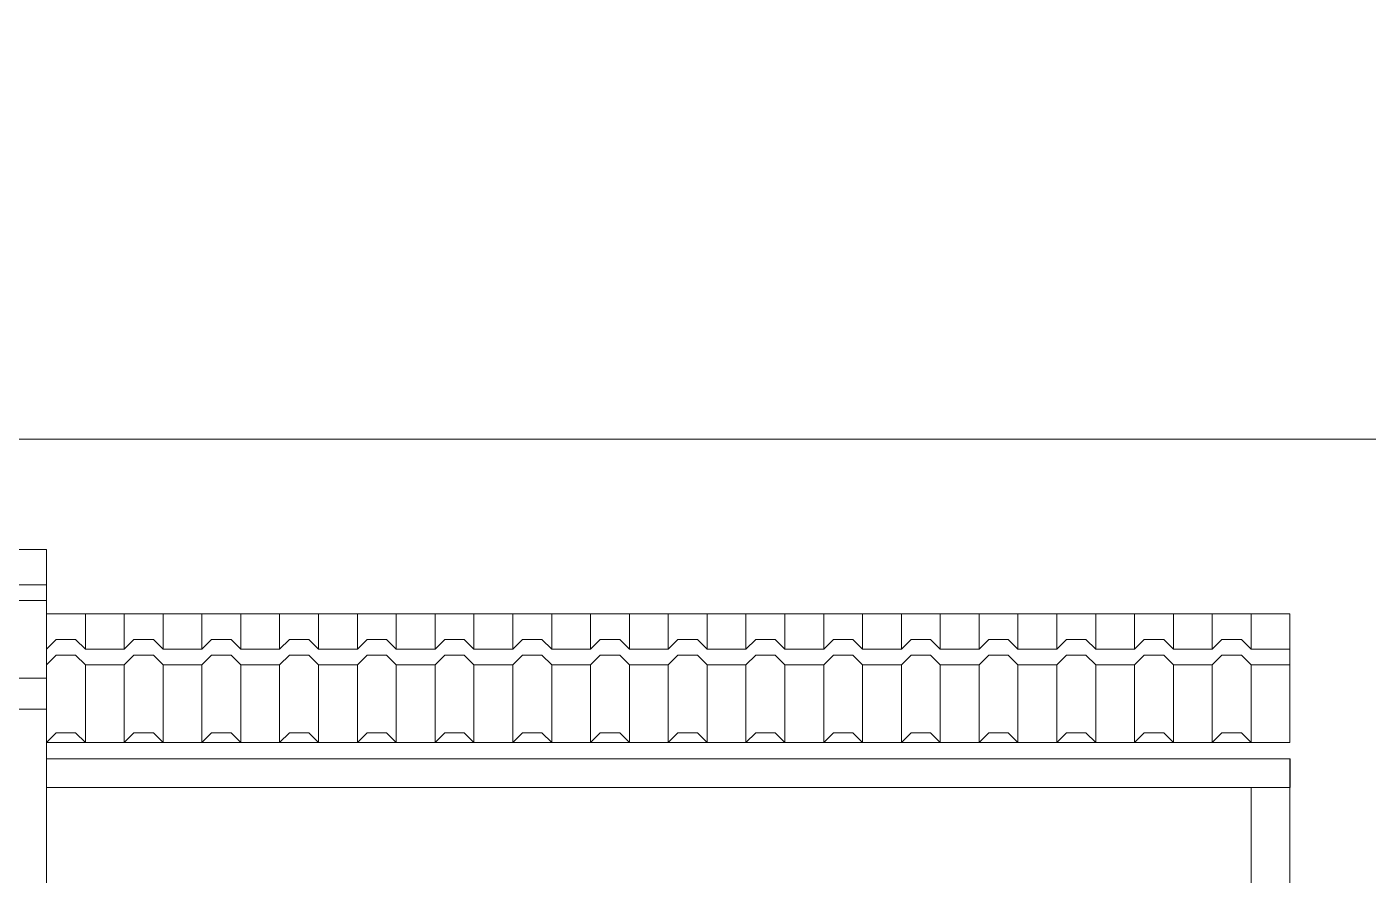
# Model space of a CAD drawing. Header units: metres. Extents: x -12536 to 12621, y -17191 to 9596.
# Drawn here: x -10565 to -9875, y 6133 to 6570 of the extents above; entities that cross this region are included whole.
import ezdxf

# ---------------------------------------------------------------- set-up
doc = ezdxf.new("R2010")
doc.units = ezdxf.units.M
doc.header["$MEASUREMENT"] = 0
doc.layers.add('Calque commun', color=7, linetype='Continuous')
doc.layers.add('Cotations', color=7, linetype='Continuous')

# ---------------------------------------------------------------- blocks, each defined once
blk = doc.blocks.new('pattern5')
at = {"layer": 'Calque commun', "color": 1, "linetype": 'Continuous', "lineweight": 5}
for p, q in [((19.6016, -29.7595), (19.6016, -29.5782)), ((19.8016, -29.7595), (19.8016, -29.5782)), ((19.8016, -29.5782), (19.8016, -29.7595)), ((20.0016, -29.7595), (20.0016, -29.5782)), ((20.2016, -29.7595), (20.2016, -29.5782)), ((20.2016, -29.5782), (20.2016, -29.7595)), ((20.4016, -29.7595), (20.4016, -29.5782)), ((20.6016, -29.7595), (20.6016, -29.5782)), ((20.6016, -29.5782), (20.6016, -29.7595)), ((20.8016, -29.7595), (20.8016, -29.5782)), ((21.0016, -29.7595), (21.0016, -29.5782)), ((21.0016, -29.5782), (21.0016, -29.7595)), ((21.2016, -29.7595), (21.2016, -29.5782)), ((21.4016, -29.7595), (21.4016, -29.5782)), ((21.4016, -29.5782), (21.4016, -29.7595)), ((21.6016, -29.7595), (21.6016, -29.5782)), ((21.8016, -29.7595), (21.8016, -29.5782)), ((21.8016, -29.5782), (21.8016, -29.7595)), ((22.0016, -29.7595), (22.0016, -29.5782)), ((22.2016, -29.7595), (22.2016, -29.5782)), ((22.2016, -29.5782), (22.2016, -29.7595)), ((22.4016, -29.7595), (22.4016, -29.5782)), ((22.6016, -29.7595), (22.6016, -29.5782)), ((22.6016, -29.5782), (22.6016, -29.7595)), ((22.8016, -29.7595), (22.8016, -29.5782)), ((23.0016, -29.7595), (23.0016, -29.5782)), ((23.0016, -29.5782), (23.0016, -29.7595)), ((23.2016, -29.7595), (23.2016, -29.5782)), ((23.4016, -29.7595), (23.4016, -29.5782)), ((23.4016, -29.5782), (23.4016, -29.7595)), ((23.6016, -29.7595), (23.6016, -29.5782)), ((23.8016, -29.7595), (23.8016, -29.5782)), ((23.8016, -29.5782), (23.8016, -29.7595)), ((24.0016, -29.7595), (24.0016, -29.5782)), ((24.2016, -29.7595), (24.2016, -29.5782)), ((24.2016, -29.5782), (24.2016, -29.7595)), ((24.4016, -29.7595), (24.4016, -29.5782)), ((24.6016, -29.7595), (24.6016, -29.5782)), ((24.6016, -29.5782), (24.6016, -29.7595)), ((24.8016, -29.7595), (24.8016, -29.5782)), ((25.0016, -29.7595), (25.0016, -29.5782)), ((25.0016, -29.5782), (25.0016, -29.7595)), ((25.2016, -29.7595), (25.2016, -29.5782)), ((25.4016, -29.7595), (25.4016, -29.5782)), ((25.4016, -29.5782), (25.4016, -29.7595)), ((25.6016, -29.7595), (25.6016, -29.5782)), ((25.8016, -29.7595), (25.8016, -29.5782)), ((25.8016, -29.5782), (25.8016, -29.7595)), ((19.6016, -29.7595), (19.6516, -29.7095)), ((19.6516, -29.7095), (19.7516, -29.7095)), ((19.7516, -29.7095), (19.8016, -29.7595)), ((20.0016, -29.7595), (20.0516, -29.7095)), ((20.0516, -29.7095), (20.1516, -29.7095)), ((20.1516, -29.7095), (20.2016, -29.7595)), ((20.4016, -29.7595), (20.4516, -29.7095)), ((20.4516, -29.7095), (20.5516, -29.7095)), ((20.5516, -29.7095), (20.6016, -29.7595)), ((20.8016, -29.7595), (20.8516, -29.7095)), ((20.8516, -29.7095), (20.9516, -29.7095)), ((20.9516, -29.7095), (21.0016, -29.7595)), ((21.2016, -29.7595), (21.2516, -29.7095)), ((21.2516, -29.7095), (21.3516, -29.7095)), ((21.3516, -29.7095), (21.4016, -29.7595)), ((21.6016, -29.7595), (21.6516, -29.7095)), ((21.6516, -29.7095), (21.7516, -29.7095)), ((21.7516, -29.7095), (21.8016, -29.7595)), ((22.0016, -29.7595), (22.0516, -29.7095)), ((22.0516, -29.7095), (22.1516, -29.7095)), ((22.1516, -29.7095), (22.2016, -29.7595)), ((22.4016, -29.7595), (22.4516, -29.7095)), ((22.4516, -29.7095), (22.5516, -29.7095)), ((22.5516, -29.7095), (22.6016, -29.7595)), ((22.8016, -29.7595), (22.8516, -29.7095)), ((22.8516, -29.7095), (22.9516, -29.7095)), ((22.9516, -29.7095), (23.0016, -29.7595)), ((23.2016, -29.7595), (23.2516, -29.7095)), ((23.2516, -29.7095), (23.3516, -29.7095)), ((23.3516, -29.7095), (23.4016, -29.7595)), ((23.6016, -29.7595), (23.6516, -29.7095)), ((23.6516, -29.7095), (23.7516, -29.7095)), ((23.7516, -29.7095), (23.8016, -29.7595)), ((24.0016, -29.7595), (24.0516, -29.7095)), ((24.0516, -29.7095), (24.1516, -29.7095)), ((24.1516, -29.7095), (24.2016, -29.7595)), ((24.4016, -29.7595), (24.4516, -29.7095)), ((24.4516, -29.7095), (24.5516, -29.7095)), ((24.5516, -29.7095), (24.6016, -29.7595)), ((24.8016, -29.7595), (24.8516, -29.7095)), ((24.8516, -29.7095), (24.9516, -29.7095)), ((24.9516, -29.7095), (25.0016, -29.7595)), ((25.2016, -29.7595), (25.2516, -29.7095)), ((25.2516, -29.7095), (25.3516, -29.7095)), ((25.3516, -29.7095), (25.4016, -29.7595)), ((25.6016, -29.7595), (25.6516, -29.7095)), ((25.6516, -29.7095), (25.7516, -29.7095)), ((25.7516, -29.7095), (25.8016, -29.7595)), ((19.6012, -29.7595), (19.6016, -29.7595)), ((19.6516, -29.7895), (19.6016, -29.8395)), ((19.7516, -29.7895), (19.6516, -29.7895)), ((19.8016, -29.8395), (19.7516, -29.7895)), ((19.8016, -29.7595), (20.0016, -29.7595)), ((20.0516, -29.7895), (20.0016, -29.8395)), ((20.1516, -29.7895), (20.0516, -29.7895)), ((20.2016, -29.8395), (20.1516, -29.7895)), ((20.2016, -29.7595), (20.4016, -29.7595)), ((20.4516, -29.7895), (20.4016, -29.8395)), ((20.5516, -29.7895), (20.4516, -29.7895)), ((20.6016, -29.8395), (20.5516, -29.7895)), ((20.6016, -29.7595), (20.8016, -29.7595)), ((20.8516, -29.7895), (20.8016, -29.8395)), ((20.9516, -29.7895), (20.8516, -29.7895)), ((21.0016, -29.8395), (20.9516, -29.7895)), ((21.0016, -29.7595), (21.2016, -29.7595)), ((21.2516, -29.7895), (21.2016, -29.8395)), ((21.3516, -29.7895), (21.2516, -29.7895)), ((21.4016, -29.8395), (21.3516, -29.7895)), ((21.4016, -29.7595), (21.6016, -29.7595)), ((21.6516, -29.7895), (21.6016, -29.8395)), ((21.7516, -29.7895), (21.6516, -29.7895)), ((21.8016, -29.8395), (21.7516, -29.7895)), ((21.8016, -29.7595), (22.0016, -29.7595)), ((22.0516, -29.7895), (22.0016, -29.8395)), ((22.1516, -29.7895), (22.0516, -29.7895)), ((22.2016, -29.8395), (22.1516, -29.7895)), ((22.2016, -29.7595), (22.4016, -29.7595)), ((22.4516, -29.7895), (22.4016, -29.8395)), ((22.5516, -29.7895), (22.4516, -29.7895)), ((22.6016, -29.8395), (22.5516, -29.7895)), ((22.6016, -29.7595), (22.8016, -29.7595)), ((22.8516, -29.7895), (22.8016, -29.8395)), ((22.9516, -29.7895), (22.8516, -29.7895)), ((23.0016, -29.8395), (22.9516, -29.7895)), ((23.0016, -29.7595), (23.2016, -29.7595)), ((23.2516, -29.7895), (23.2016, -29.8395)), ((23.3516, -29.7895), (23.2516, -29.7895)), ((23.4016, -29.8395), (23.3516, -29.7895)), ((23.4016, -29.7595), (23.6016, -29.7595)), ((23.6516, -29.7895), (23.6016, -29.8395)), ((23.7516, -29.7895), (23.6516, -29.7895)), ((23.8016, -29.8395), (23.7516, -29.7895)), ((23.8016, -29.7595), (24.0016, -29.7595)), ((24.0516, -29.7895), (24.0016, -29.8395)), ((24.1516, -29.7895), (24.0516, -29.7895)), ((24.2016, -29.8395), (24.1516, -29.7895)), ((24.2016, -29.7595), (24.4016, -29.7595)), ((24.4516, -29.7895), (24.4016, -29.8395)), ((24.5516, -29.7895), (24.4516, -29.7895)), ((24.6016, -29.8395), (24.5516, -29.7895)), ((24.6016, -29.7595), (24.8016, -29.7595)), ((24.8516, -29.7895), (24.8016, -29.8395)), ((24.9516, -29.7895), (24.8516, -29.7895)), ((25.0016, -29.8395), (24.9516, -29.7895)), ((25.0016, -29.7595), (25.2016, -29.7595)), ((25.2516, -29.7895), (25.2016, -29.8395)), ((25.3516, -29.7895), (25.2516, -29.7895)), ((25.4016, -29.8395), (25.3516, -29.7895)), ((25.4016, -29.7595), (25.6016, -29.7595)), ((25.6516, -29.7895), (25.6016, -29.8395)), ((25.7516, -29.7895), (25.6516, -29.7895)), ((25.8016, -29.8395), (25.7516, -29.7895)), ((25.8016, -29.7595), (26.0012, -29.7595)), ((19.6016, -29.8395), (19.6012, -29.8395)), ((19.6016, -30.2395), (19.6016, -29.8395)), ((19.8016, -30.2395), (19.8016, -29.8395)), ((20.0016, -29.8395), (19.8016, -29.8395)), ((19.8016, -29.8395), (19.8016, -30.2395)), ((20.0016, -30.2395), (20.0016, -29.8395)), ((20.2016, -30.2395), (20.2016, -29.8395)), ((20.4016, -29.8395), (20.2016, -29.8395)), ((20.2016, -29.8395), (20.2016, -30.2395)), ((20.4016, -30.2395), (20.4016, -29.8395)), ((20.6016, -30.2395), (20.6016, -29.8395)), ((20.8016, -29.8395), (20.6016, -29.8395)), ((20.6016, -29.8395), (20.6016, -30.2395)), ((20.8016, -30.2395), (20.8016, -29.8395)), ((21.0016, -30.2395), (21.0016, -29.8395)), ((21.2016, -29.8395), (21.0016, -29.8395)), ((21.0016, -29.8395), (21.0016, -30.2395)), ((21.2016, -30.2395), (21.2016, -29.8395)), ((21.4016, -30.2395), (21.4016, -29.8395)), ((21.6016, -29.8395), (21.4016, -29.8395)), ((21.4016, -29.8395), (21.4016, -30.2395)), ((21.6016, -30.2395), (21.6016, -29.8395)), ((21.8016, -30.2395), (21.8016, -29.8395)), ((22.0016, -29.8395), (21.8016, -29.8395)), ((21.8016, -29.8395), (21.8016, -30.2395)), ((22.0016, -30.2395), (22.0016, -29.8395)), ((22.2016, -30.2395), (22.2016, -29.8395)), ((22.4016, -29.8395), (22.2016, -29.8395)), ((22.2016, -29.8395), (22.2016, -30.2395)), ((22.4016, -30.2395), (22.4016, -29.8395)), ((22.6016, -30.2395), (22.6016, -29.8395)), ((22.8016, -29.8395), (22.6016, -29.8395)), ((22.6016, -29.8395), (22.6016, -30.2395)), ((22.8016, -30.2395), (22.8016, -29.8395)), ((23.0016, -30.2395), (23.0016, -29.8395)), ((23.2016, -29.8395), (23.0016, -29.8395)), ((23.0016, -29.8395), (23.0016, -30.2395)), ((23.2016, -30.2395), (23.2016, -29.8395)), ((23.4016, -30.2395), (23.4016, -29.8395)), ((23.6016, -29.8395), (23.4016, -29.8395)), ((23.4016, -29.8395), (23.4016, -30.2395)), ((23.6016, -30.2395), (23.6016, -29.8395)), ((23.8016, -30.2395), (23.8016, -29.8395)), ((24.0016, -29.8395), (23.8016, -29.8395)), ((23.8016, -29.8395), (23.8016, -30.2395)), ((24.0016, -30.2395), (24.0016, -29.8395)), ((24.2016, -30.2395), (24.2016, -29.8395)), ((24.4016, -29.8395), (24.2016, -29.8395)), ((24.2016, -29.8395), (24.2016, -30.2395)), ((24.4016, -30.2395), (24.4016, -29.8395)), ((24.6016, -30.2395), (24.6016, -29.8395)), ((24.8016, -29.8395), (24.6016, -29.8395)), ((24.6016, -29.8395), (24.6016, -30.2395)), ((24.8016, -30.2395), (24.8016, -29.8395)), ((25.0016, -30.2395), (25.0016, -29.8395)), ((25.2016, -29.8395), (25.0016, -29.8395)), ((25.0016, -29.8395), (25.0016, -30.2395)), ((25.2016, -30.2395), (25.2016, -29.8395)), ((25.4016, -30.2395), (25.4016, -29.8395)), ((25.6016, -29.8395), (25.4016, -29.8395)), ((25.4016, -29.8395), (25.4016, -30.2395)), ((25.6016, -30.2395), (25.6016, -29.8395)), ((25.8016, -30.2395), (25.8016, -29.8395)), ((26.0012, -29.8395), (25.8016, -29.8395)), ((25.8016, -29.8395), (25.8016, -30.2395)), ((19.6016, -30.2395), (19.6516, -30.1895)), ((19.6516, -30.1895), (19.7516, -30.1895)), ((19.7516, -30.1895), (19.8016, -30.2395)), ((20.0016, -30.2395), (20.0516, -30.1895)), ((20.0516, -30.1895), (20.1516, -30.1895)), ((20.1516, -30.1895), (20.2016, -30.2395)), ((20.4016, -30.2395), (20.4516, -30.1895)), ((20.4516, -30.1895), (20.5516, -30.1895)), ((20.5516, -30.1895), (20.6016, -30.2395)), ((20.8016, -30.2395), (20.8516, -30.1895)), ((20.8516, -30.1895), (20.9516, -30.1895)), ((20.9516, -30.1895), (21.0016, -30.2395)), ((21.2016, -30.2395), (21.2516, -30.1895)), ((21.2516, -30.1895), (21.3516, -30.1895)), ((21.3516, -30.1895), (21.4016, -30.2395)), ((21.6016, -30.2395), (21.6516, -30.1895)), ((21.6516, -30.1895), (21.7516, -30.1895)), ((21.7516, -30.1895), (21.8016, -30.2395)), ((22.0016, -30.2395), (22.0516, -30.1895)), ((22.0516, -30.1895), (22.1516, -30.1895)), ((22.1516, -30.1895), (22.2016, -30.2395)), ((22.4016, -30.2395), (22.4516, -30.1895)), ((22.4516, -30.1895), (22.5516, -30.1895)), ((22.5516, -30.1895), (22.6016, -30.2395)), ((22.8016, -30.2395), (22.8516, -30.1895)), ((22.8516, -30.1895), (22.9516, -30.1895)), ((22.9516, -30.1895), (23.0016, -30.2395)), ((23.2016, -30.2395), (23.2516, -30.1895)), ((23.2516, -30.1895), (23.3516, -30.1895)), ((23.3516, -30.1895), (23.4016, -30.2395)), ((23.6016, -30.2395), (23.6516, -30.1895)), ((23.6516, -30.1895), (23.7516, -30.1895)), ((23.7516, -30.1895), (23.8016, -30.2395)), ((24.0016, -30.2395), (24.0516, -30.1895)), ((24.0516, -30.1895), (24.1516, -30.1895)), ((24.1516, -30.1895), (24.2016, -30.2395)), ((24.4016, -30.2395), (24.4516, -30.1895)), ((24.4516, -30.1895), (24.5516, -30.1895)), ((24.5516, -30.1895), (24.6016, -30.2395)), ((24.8016, -30.2395), (24.8516, -30.1895)), ((24.8516, -30.1895), (24.9516, -30.1895)), ((24.9516, -30.1895), (25.0016, -30.2395)), ((25.2016, -30.2395), (25.2516, -30.1895)), ((25.2516, -30.1895), (25.3516, -30.1895)), ((25.3516, -30.1895), (25.4016, -30.2395)), ((25.6016, -30.2395), (25.6516, -30.1895)), ((25.6516, -30.1895), (25.7516, -30.1895)), ((25.7516, -30.1895), (25.8016, -30.2395)), ((19.6012, -30.2394), (19.6016, -30.2395)), ((19.8016, -30.2395), (20.0016, -30.2395)), ((20.2016, -30.2395), (20.4016, -30.2395)), ((20.6016, -30.2395), (20.8016, -30.2395)), ((21.0016, -30.2395), (21.2016, -30.2395)), ((21.4016, -30.2395), (21.6016, -30.2395)), ((21.8016, -30.2395), (22.0016, -30.2395)), ((22.2016, -30.2395), (22.4016, -30.2395)), ((22.6016, -30.2395), (22.8016, -30.2395)), ((23.0016, -30.2395), (23.2016, -30.2395)), ((23.4016, -30.2395), (23.6016, -30.2395)), ((23.8016, -30.2395), (24.0016, -30.2395)), ((24.2016, -30.2395), (24.4016, -30.2395)), ((24.6016, -30.2395), (24.8016, -30.2395)), ((25.0016, -30.2395), (25.2016, -30.2395)), ((25.4016, -30.2395), (25.6016, -30.2395)), ((25.8016, -30.2395), (26.0012, -30.2394))]:
    blk.add_line(p, q, dxfattribs=at)
at = {"layer": 'Calque commun', "color": 7, "linetype": 'Continuous', "lineweight": 5}
mesh = blk.add_polyface(dxfattribs=at)
corners = [(13.0012, -30.2395), (13.0012, -29.5782), (6.6016, -29.5782), (6.6016, -30.2395), (26.0012, -30.2395), (26.0012, -29.5782), (19.6012, -29.5782), (19.6012, -30.2395)]
mesh.append_faces([[corners[k] for k in face] for face in [(0, 1, 2, 3), (4, 5, 6, 7)]], dxfattribs={"color": 7})
blk = doc.blocks.new('pattern6')
at = {"layer": 'Calque commun', "color": 1, "linetype": 'Continuous', "lineweight": 5}
for p, q in [((13.0012, -29.2466), (13.0012, -29.4288)), ((13.2012, -29.4288), (13.2012, -29.2466)), ((13.4012, -29.4288), (13.4012, -29.2466)), ((13.4012, -29.2466), (13.4012, -29.4288)), ((13.6012, -29.4288), (13.6012, -29.2466)), ((13.8012, -29.4288), (13.8012, -29.2466)), ((13.8012, -29.2466), (13.8012, -29.4288)), ((14.0012, -29.4288), (14.0012, -29.2466)), ((14.2012, -29.4288), (14.2012, -29.2466)), ((14.2012, -29.2466), (14.2012, -29.4288)), ((14.4012, -29.4288), (14.4012, -29.2466)), ((14.6012, -29.4288), (14.6012, -29.2466)), ((14.6012, -29.2466), (14.6012, -29.4288)), ((14.8012, -29.4288), (14.8012, -29.2466)), ((15.0012, -29.4288), (15.0012, -29.2466)), ((15.0012, -29.2466), (15.0012, -29.4288)), ((15.2012, -29.4288), (15.2012, -29.2466)), ((15.4012, -29.4288), (15.4012, -29.2466)), ((15.4012, -29.2466), (15.4012, -29.4288)), ((15.6012, -29.4288), (15.6012, -29.2466)), ((15.8012, -29.4288), (15.8012, -29.2466)), ((15.8012, -29.2466), (15.8012, -29.4288)), ((16.0012, -29.4288), (16.0012, -29.2466)), ((16.2012, -29.4288), (16.2012, -29.2466)), ((16.2012, -29.2466), (16.2012, -29.4288)), ((16.4012, -29.4288), (16.4012, -29.2466)), ((16.6012, -29.4288), (16.6012, -29.2466)), ((16.6012, -29.2466), (16.6012, -29.4288)), ((16.8012, -29.4288), (16.8012, -29.2466)), ((17.0012, -29.4288), (17.0012, -29.2466)), ((17.0012, -29.2466), (17.0012, -29.4288)), ((17.2012, -29.4288), (17.2012, -29.2466)), ((17.4012, -29.4288), (17.4012, -29.2466)), ((17.4012, -29.2466), (17.4012, -29.4288)), ((17.6012, -29.4288), (17.6012, -29.2466)), ((17.8012, -29.4288), (17.8012, -29.2466)), ((17.8012, -29.2466), (17.8012, -29.4288)), ((18.0012, -29.4288), (18.0012, -29.2466)), ((18.2012, -29.4288), (18.2012, -29.2466)), ((18.2012, -29.2466), (18.2012, -29.4288)), ((18.4012, -29.4288), (18.4012, -29.2466)), ((18.6012, -29.4288), (18.6012, -29.2466)), ((18.6012, -29.2466), (18.6012, -29.4288)), ((18.8012, -29.4288), (18.8012, -29.2466)), ((19.0012, -29.4288), (19.0012, -29.2466)), ((19.0012, -29.2466), (19.0012, -29.4288)), ((19.2012, -29.4288), (19.2012, -29.2466)), ((19.4012, -29.4288), (19.4012, -29.2466)), ((19.4012, -29.2466), (19.4012, -29.4288)), ((13.2012, -29.4288), (13.2512, -29.3788)), ((13.2512, -29.3788), (13.3512, -29.3788)), ((13.3512, -29.3788), (13.4012, -29.4288)), ((13.6012, -29.4288), (13.6512, -29.3788)), ((13.6512, -29.3788), (13.7512, -29.3788)), ((13.7512, -29.3788), (13.8012, -29.4288)), ((14.0012, -29.4288), (14.0512, -29.3788)), ((14.0512, -29.3788), (14.1512, -29.3788)), ((14.1512, -29.3788), (14.2012, -29.4288)), ((14.4012, -29.4288), (14.4512, -29.3788)), ((14.4512, -29.3788), (14.5512, -29.3788)), ((14.5512, -29.3788), (14.6012, -29.4288)), ((14.8012, -29.4288), (14.8512, -29.3788)), ((14.8512, -29.3788), (14.9512, -29.3788)), ((14.9512, -29.3788), (15.0012, -29.4288)), ((15.2012, -29.4288), (15.2512, -29.3788)), ((15.2512, -29.3788), (15.3512, -29.3788)), ((15.3512, -29.3788), (15.4012, -29.4288)), ((15.6012, -29.4288), (15.6512, -29.3788)), ((15.6512, -29.3788), (15.7512, -29.3788)), ((15.7512, -29.3788), (15.8012, -29.4288)), ((16.0012, -29.4288), (16.0512, -29.3788)), ((16.0512, -29.3788), (16.1512, -29.3788)), ((16.1512, -29.3788), (16.2012, -29.4288)), ((16.4012, -29.4288), (16.4512, -29.3788)), ((16.4512, -29.3788), (16.5512, -29.3788)), ((16.5512, -29.3788), (16.6012, -29.4288)), ((16.8012, -29.4288), (16.8512, -29.3788)), ((16.8512, -29.3788), (16.9512, -29.3788)), ((16.9512, -29.3788), (17.0012, -29.4288)), ((17.2012, -29.4288), (17.2512, -29.3788)), ((17.2512, -29.3788), (17.3512, -29.3788)), ((17.3512, -29.3788), (17.4012, -29.4288)), ((17.6012, -29.4288), (17.6512, -29.3788)), ((17.6512, -29.3788), (17.7512, -29.3788)), ((17.7512, -29.3788), (17.8012, -29.4288)), ((18.0012, -29.4288), (18.0512, -29.3788)), ((18.0512, -29.3788), (18.1512, -29.3788)), ((18.1512, -29.3788), (18.2012, -29.4288)), ((18.4012, -29.4288), (18.4512, -29.3788)), ((18.4512, -29.3788), (18.5512, -29.3788)), ((18.5512, -29.3788), (18.6012, -29.4288)), ((18.8012, -29.4288), (18.8512, -29.3788)), ((18.8512, -29.3788), (18.9512, -29.3788)), ((18.9512, -29.3788), (19.0012, -29.4288)), ((19.2012, -29.4288), (19.2512, -29.3788)), ((19.2512, -29.3788), (19.3512, -29.3788)), ((19.3512, -29.3788), (19.4012, -29.4288)), ((13.0012, -29.4288), (13.2012, -29.4288)), ((13.2512, -29.4588), (13.2012, -29.5088)), ((13.3512, -29.4588), (13.2512, -29.4588)), ((13.4012, -29.5088), (13.3512, -29.4588)), ((13.4012, -29.4288), (13.6012, -29.4288)), ((13.6512, -29.4588), (13.6012, -29.5088)), ((13.7512, -29.4588), (13.6512, -29.4588)), ((13.8012, -29.5088), (13.7512, -29.4588)), ((13.8012, -29.4288), (14.0012, -29.4288)), ((14.0512, -29.4588), (14.0012, -29.5088)), ((14.1512, -29.4588), (14.0512, -29.4588)), ((14.2012, -29.5088), (14.1512, -29.4588)), ((14.2012, -29.4288), (14.4012, -29.4288)), ((14.4512, -29.4588), (14.4012, -29.5088)), ((14.5512, -29.4588), (14.4512, -29.4588)), ((14.6012, -29.5088), (14.5512, -29.4588)), ((14.6012, -29.4288), (14.8012, -29.4288)), ((14.8512, -29.4588), (14.8012, -29.5088)), ((14.9512, -29.4588), (14.8512, -29.4588)), ((15.0012, -29.5088), (14.9512, -29.4588)), ((15.0012, -29.4288), (15.2012, -29.4288)), ((15.2512, -29.4588), (15.2012, -29.5088)), ((15.3512, -29.4588), (15.2512, -29.4588)), ((15.4012, -29.5088), (15.3512, -29.4588)), ((15.4012, -29.4288), (15.6012, -29.4288)), ((15.6512, -29.4588), (15.6012, -29.5088)), ((15.7512, -29.4588), (15.6512, -29.4588)), ((15.8012, -29.5088), (15.7512, -29.4588)), ((15.8012, -29.4288), (16.0012, -29.4288)), ((16.0512, -29.4588), (16.0012, -29.5088)), ((16.1512, -29.4588), (16.0512, -29.4588)), ((16.2012, -29.5088), (16.1512, -29.4588)), ((16.2012, -29.4288), (16.4012, -29.4288)), ((16.4512, -29.4588), (16.4012, -29.5088)), ((16.5512, -29.4588), (16.4512, -29.4588)), ((16.6012, -29.5088), (16.5512, -29.4588)), ((16.6012, -29.4288), (16.8012, -29.4288)), ((16.8512, -29.4588), (16.8012, -29.5088)), ((16.9512, -29.4588), (16.8512, -29.4588)), ((17.0012, -29.5088), (16.9512, -29.4588)), ((17.0012, -29.4288), (17.2012, -29.4288)), ((17.2512, -29.4588), (17.2012, -29.5088)), ((17.3512, -29.4588), (17.2512, -29.4588)), ((17.4012, -29.5088), (17.3512, -29.4588)), ((17.4012, -29.4288), (17.6012, -29.4288)), ((17.6512, -29.4588), (17.6012, -29.5088)), ((17.7512, -29.4588), (17.6512, -29.4588)), ((17.8012, -29.5088), (17.7512, -29.4588)), ((17.8012, -29.4288), (18.0012, -29.4288)), ((18.0512, -29.4588), (18.0012, -29.5088)), ((18.1512, -29.4588), (18.0512, -29.4588)), ((18.2012, -29.5088), (18.1512, -29.4588)), ((18.2012, -29.4288), (18.4012, -29.4288)), ((18.4512, -29.4588), (18.4012, -29.5088)), ((18.5512, -29.4588), (18.4512, -29.4588)), ((18.6012, -29.5088), (18.5512, -29.4588)), ((18.6012, -29.4288), (18.8012, -29.4288)), ((18.8512, -29.4588), (18.8012, -29.5088)), ((18.9512, -29.4588), (18.8512, -29.4588)), ((19.0012, -29.5088), (18.9512, -29.4588)), ((19.0012, -29.4288), (19.2012, -29.4288)), ((19.2512, -29.4588), (19.2012, -29.5088)), ((19.3512, -29.4588), (19.2512, -29.4588)), ((19.4012, -29.5088), (19.3512, -29.4588)), ((19.4012, -29.4288), (19.6012, -29.4288)), ((13.2012, -29.5088), (13.0012, -29.5088)), ((13.0012, -29.5088), (13.0012, -29.9088)), ((13.2012, -29.9088), (13.2012, -29.5088)), ((13.4012, -29.9088), (13.4012, -29.5088)), ((13.6012, -29.5088), (13.4012, -29.5088)), ((13.4012, -29.5088), (13.4012, -29.9088)), ((13.6012, -29.9088), (13.6012, -29.5088)), ((13.8012, -29.9088), (13.8012, -29.5088)), ((14.0012, -29.5088), (13.8012, -29.5088)), ((13.8012, -29.5088), (13.8012, -29.9088)), ((14.0012, -29.9088), (14.0012, -29.5088)), ((14.2012, -29.9088), (14.2012, -29.5088)), ((14.4012, -29.5088), (14.2012, -29.5088)), ((14.2012, -29.5088), (14.2012, -29.9088)), ((14.4012, -29.9088), (14.4012, -29.5088)), ((14.6012, -29.9088), (14.6012, -29.5088)), ((14.8012, -29.5088), (14.6012, -29.5088)), ((14.6012, -29.5088), (14.6012, -29.9088)), ((14.8012, -29.9088), (14.8012, -29.5088)), ((15.0012, -29.9088), (15.0012, -29.5088)), ((15.2012, -29.5088), (15.0012, -29.5088)), ((15.0012, -29.5088), (15.0012, -29.9088)), ((15.2012, -29.9088), (15.2012, -29.5088)), ((15.4012, -29.9088), (15.4012, -29.5088)), ((15.6012, -29.5088), (15.4012, -29.5088)), ((15.4012, -29.5088), (15.4012, -29.9088)), ((15.6012, -29.9088), (15.6012, -29.5088)), ((15.8012, -29.9088), (15.8012, -29.5088)), ((16.0012, -29.5088), (15.8012, -29.5088)), ((15.8012, -29.5088), (15.8012, -29.9088)), ((16.0012, -29.9088), (16.0012, -29.5088)), ((16.2012, -29.9088), (16.2012, -29.5088)), ((16.4012, -29.5088), (16.2012, -29.5088)), ((16.2012, -29.5088), (16.2012, -29.9088)), ((16.4012, -29.9088), (16.4012, -29.5088)), ((16.6012, -29.9088), (16.6012, -29.5088)), ((16.8012, -29.5088), (16.6012, -29.5088)), ((16.6012, -29.5088), (16.6012, -29.9088)), ((16.8012, -29.9088), (16.8012, -29.5088)), ((17.0012, -29.9088), (17.0012, -29.5088)), ((17.2012, -29.5088), (17.0012, -29.5088)), ((17.0012, -29.5088), (17.0012, -29.9088)), ((17.2012, -29.9088), (17.2012, -29.5088)), ((17.4012, -29.9088), (17.4012, -29.5088)), ((17.6012, -29.5088), (17.4012, -29.5088)), ((17.4012, -29.5088), (17.4012, -29.9088)), ((17.6012, -29.9088), (17.6012, -29.5088)), ((17.8012, -29.9088), (17.8012, -29.5088)), ((18.0012, -29.5088), (17.8012, -29.5088)), ((17.8012, -29.5088), (17.8012, -29.9088)), ((18.0012, -29.9088), (18.0012, -29.5088)), ((18.2012, -29.9088), (18.2012, -29.5088)), ((18.4012, -29.5088), (18.2012, -29.5088)), ((18.2012, -29.5088), (18.2012, -29.9088)), ((18.4012, -29.9088), (18.4012, -29.5088)), ((18.6012, -29.9088), (18.6012, -29.5088)), ((18.8012, -29.5088), (18.6012, -29.5088)), ((18.6012, -29.5088), (18.6012, -29.9088)), ((18.8012, -29.9088), (18.8012, -29.5088)), ((19.0012, -29.9088), (19.0012, -29.5088)), ((19.2012, -29.5088), (19.0012, -29.5088)), ((19.0012, -29.5088), (19.0012, -29.9088)), ((19.2012, -29.9088), (19.2012, -29.5088)), ((19.4012, -29.9088), (19.4012, -29.5088)), ((19.6012, -29.5088), (19.4012, -29.5088)), ((19.4012, -29.5088), (19.4012, -29.9088)), ((13.2012, -29.9088), (13.2512, -29.8588)), ((13.2512, -29.8588), (13.3512, -29.8588)), ((13.3512, -29.8588), (13.4012, -29.9088)), ((13.6012, -29.9088), (13.6512, -29.8588)), ((13.6512, -29.8588), (13.7512, -29.8588)), ((13.7512, -29.8588), (13.8012, -29.9088)), ((14.0012, -29.9088), (14.0512, -29.8588)), ((14.0512, -29.8588), (14.1512, -29.8588)), ((14.1512, -29.8588), (14.2012, -29.9088)), ((14.4012, -29.9088), (14.4512, -29.8588)), ((14.4512, -29.8588), (14.5512, -29.8588)), ((14.5512, -29.8588), (14.6012, -29.9088)), ((14.8012, -29.9088), (14.8512, -29.8588)), ((14.8512, -29.8588), (14.9512, -29.8588)), ((14.9512, -29.8588), (15.0012, -29.9088)), ((15.2012, -29.9088), (15.2512, -29.8588)), ((15.2512, -29.8588), (15.3512, -29.8588)), ((15.3512, -29.8588), (15.4012, -29.9088)), ((15.6012, -29.9088), (15.6512, -29.8588)), ((15.6512, -29.8588), (15.7512, -29.8588)), ((15.7512, -29.8588), (15.8012, -29.9088)), ((16.0012, -29.9088), (16.0512, -29.8588)), ((16.0512, -29.8588), (16.1512, -29.8588)), ((16.1512, -29.8588), (16.2012, -29.9088)), ((16.4012, -29.9088), (16.4512, -29.8588)), ((16.4512, -29.8588), (16.5512, -29.8588)), ((16.5512, -29.8588), (16.6012, -29.9088)), ((16.8012, -29.9088), (16.8512, -29.8588)), ((16.8512, -29.8588), (16.9512, -29.8588)), ((16.9512, -29.8588), (17.0012, -29.9088)), ((17.2012, -29.9088), (17.2512, -29.8588)), ((17.2512, -29.8588), (17.3512, -29.8588)), ((17.3512, -29.8588), (17.4012, -29.9088)), ((17.6012, -29.9088), (17.6512, -29.8588)), ((17.6512, -29.8588), (17.7512, -29.8588)), ((17.7512, -29.8588), (17.8012, -29.9088)), ((18.0012, -29.9088), (18.0512, -29.8588)), ((18.0512, -29.8588), (18.1512, -29.8588)), ((18.1512, -29.8588), (18.2012, -29.9088)), ((18.4012, -29.9088), (18.4512, -29.8588)), ((18.4512, -29.8588), (18.5512, -29.8588)), ((18.5512, -29.8588), (18.6012, -29.9088)), ((18.8012, -29.9088), (18.8512, -29.8588)), ((18.8512, -29.8588), (18.9512, -29.8588)), ((18.9512, -29.8588), (19.0012, -29.9088)), ((19.2012, -29.9088), (19.2512, -29.8588)), ((19.2512, -29.8588), (19.3512, -29.8588)), ((19.3512, -29.8588), (19.4012, -29.9088)), ((13.0012, -29.9088), (13.2012, -29.9088)), ((13.4012, -29.9088), (13.6012, -29.9088)), ((13.8012, -29.9088), (14.0012, -29.9088)), ((14.2012, -29.9088), (14.4012, -29.9088)), ((14.6012, -29.9088), (14.8012, -29.9088)), ((15.0012, -29.9088), (15.2012, -29.9088)), ((15.4012, -29.9088), (15.6012, -29.9088)), ((15.8012, -29.9088), (16.0012, -29.9088)), ((16.2012, -29.9088), (16.4012, -29.9088)), ((16.6012, -29.9088), (16.8012, -29.9088)), ((17.0012, -29.9088), (17.2012, -29.9088)), ((17.4012, -29.9088), (17.6012, -29.9088)), ((17.8012, -29.9088), (18.0012, -29.9088)), ((18.2012, -29.9088), (18.4012, -29.9088)), ((18.6012, -29.9088), (18.8012, -29.9088)), ((19.0012, -29.9088), (19.2012, -29.9088)), ((19.4012, -29.9088), (19.6012, -29.9088))]:
    blk.add_line(p, q, dxfattribs=at)
at = {"layer": 'Calque commun', "color": 5, "linetype": 'Continuous', "lineweight": 5}
mesh = blk.add_polyface(dxfattribs=at)
corners = [(13.0012, -29.9088), (19.6012, -29.9088), (19.6012, -29.2466), (13.0012, -29.2466)]
mesh.append_faces([[corners[k] for k in face] for face in [(0, 1, 2, 3)]], dxfattribs={"color": 5})

msp = doc.modelspace()

# ---------------------------------------------------------------- linework, layer by layer
at = {"layer": 'Calque commun', "color": 7, "linetype": 'Continuous', "lineweight": 20}
for p, q in [((-10555.359, 6192.971), (-10555.359, 6218.596)), ((-10555.359, 6192.971), (-10555.359, 5481.274)), ((-9915.36, 6192.971), (-9915.36, 6074.171)), ((-9935.359, 6074.171), (-9935.359, 6178.329))]:
    msp.add_line(p, q, dxfattribs=at)
at = {"layer": 'Cotations', "color": 7, "linetype": 'Continuous', "lineweight": 5}
msp.add_line((-12339.111, 6357.586), (-6339.111, 6357.586), dxfattribs=at)

# ---------------------------------------------------------------- block references
at = {"layer": 'Calque commun', "color": 0, "linetype": 'ByBlock', "lineweight": -2, "xscale": 100, "yscale": 100, "zscale": 100}
for name in ['pattern6', 'pattern5']:
    msp.add_blockref(name, (-12515.476, 9225.383), dxfattribs=at)

# ---------------------------------------------------------------- meshes
at = {"layer": 'Calque commun', "color": 7, "linetype": 'Continuous', "lineweight": 5}
mesh = msp.add_polyface(dxfattribs=at)
corners = [(-6339.111, 8148.796), (-12339.111, 8148.796), (-12339.111, 3948.796), (-6339.111, 3948.796)]
mesh.append_faces([[corners[k] for k in face] for face in [(0, 1, 2, 3)]], dxfattribs={"color": 7})
at = {"layer": 'Calque commun', "color": 7, "linetype": 'Continuous', "lineweight": 20}
mesh = msp.add_polyface(dxfattribs=at)
corners = [(-10555.359, 6234.502), (-11215.358, 6234.502), (-11215.358, 6218.596), (-10555.359, 6218.596)]
mesh.append_faces([[corners[k] for k in face] for face in [(0, 1, 2, 3)]], dxfattribs={"color": 7})
mesh = msp.add_polyface(dxfattribs=at)
corners = [(-11215.358, 6178.329), (-11215.358, 6192.971), (-11855.32, 6192.971), (-11855.32, 6178.329), (-9915.167, 6178.329), (-9915.167, 6192.971), (-10555.359, 6192.971), (-10555.359, 6178.329)]
mesh.append_faces([[corners[k] for k in face] for face in [(0, 1, 2, 3), (4, 5, 6, 7)]], dxfattribs={"color": 7})

doc.saveas('drawing.dxf')
